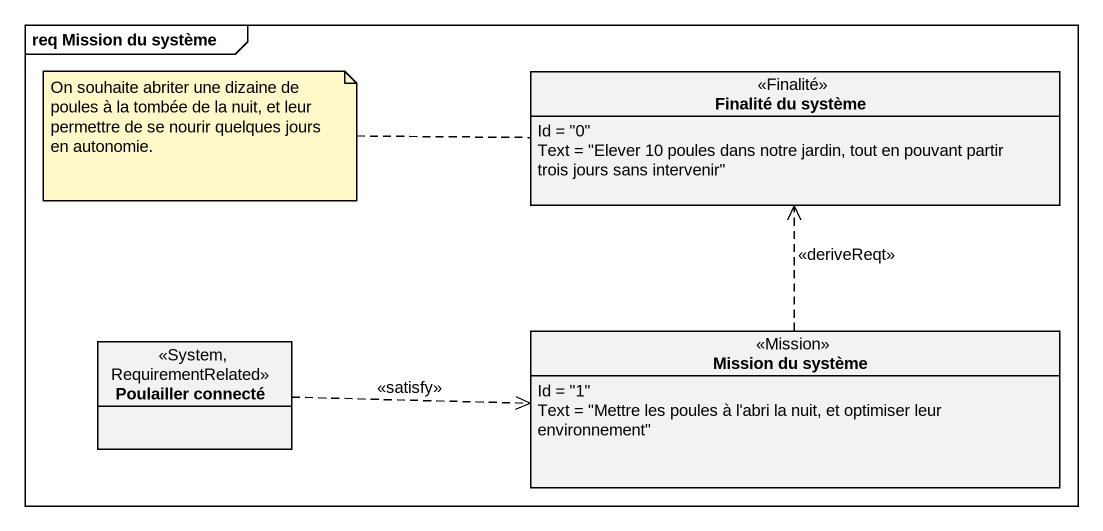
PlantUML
@startuml
mainframe req Mission du système
hide circle
hide empty members
class "Finalité du système" as Finalité_du_système <<Finalité>> {
  Id = "0"
  Text = "Elever 10 poules dans notre jardin, tout en pouvant partir trois jours sans intervenir"
}
class "Poulailler connecté" as Poulailler_connecté <<System, RequirementRelated>>
class "Mission du système" as Mission_du_système <<Mission>> {
  Id = "1"
  Text = "Mettre les poules à l'abri la nuit, et optimiser leur environnement"
}
Poulailler_connecté .right.> Mission_du_système : <<satisfy>>
Mission_du_système .up.> Finalité_du_système : <<deriveReqt>>
note left of Finalité_du_système : On souhaite abriter une dizaine de poules à la tombée de la nuit, et leur permettre de se nourir quelques jours en autonomie.
@enduml
